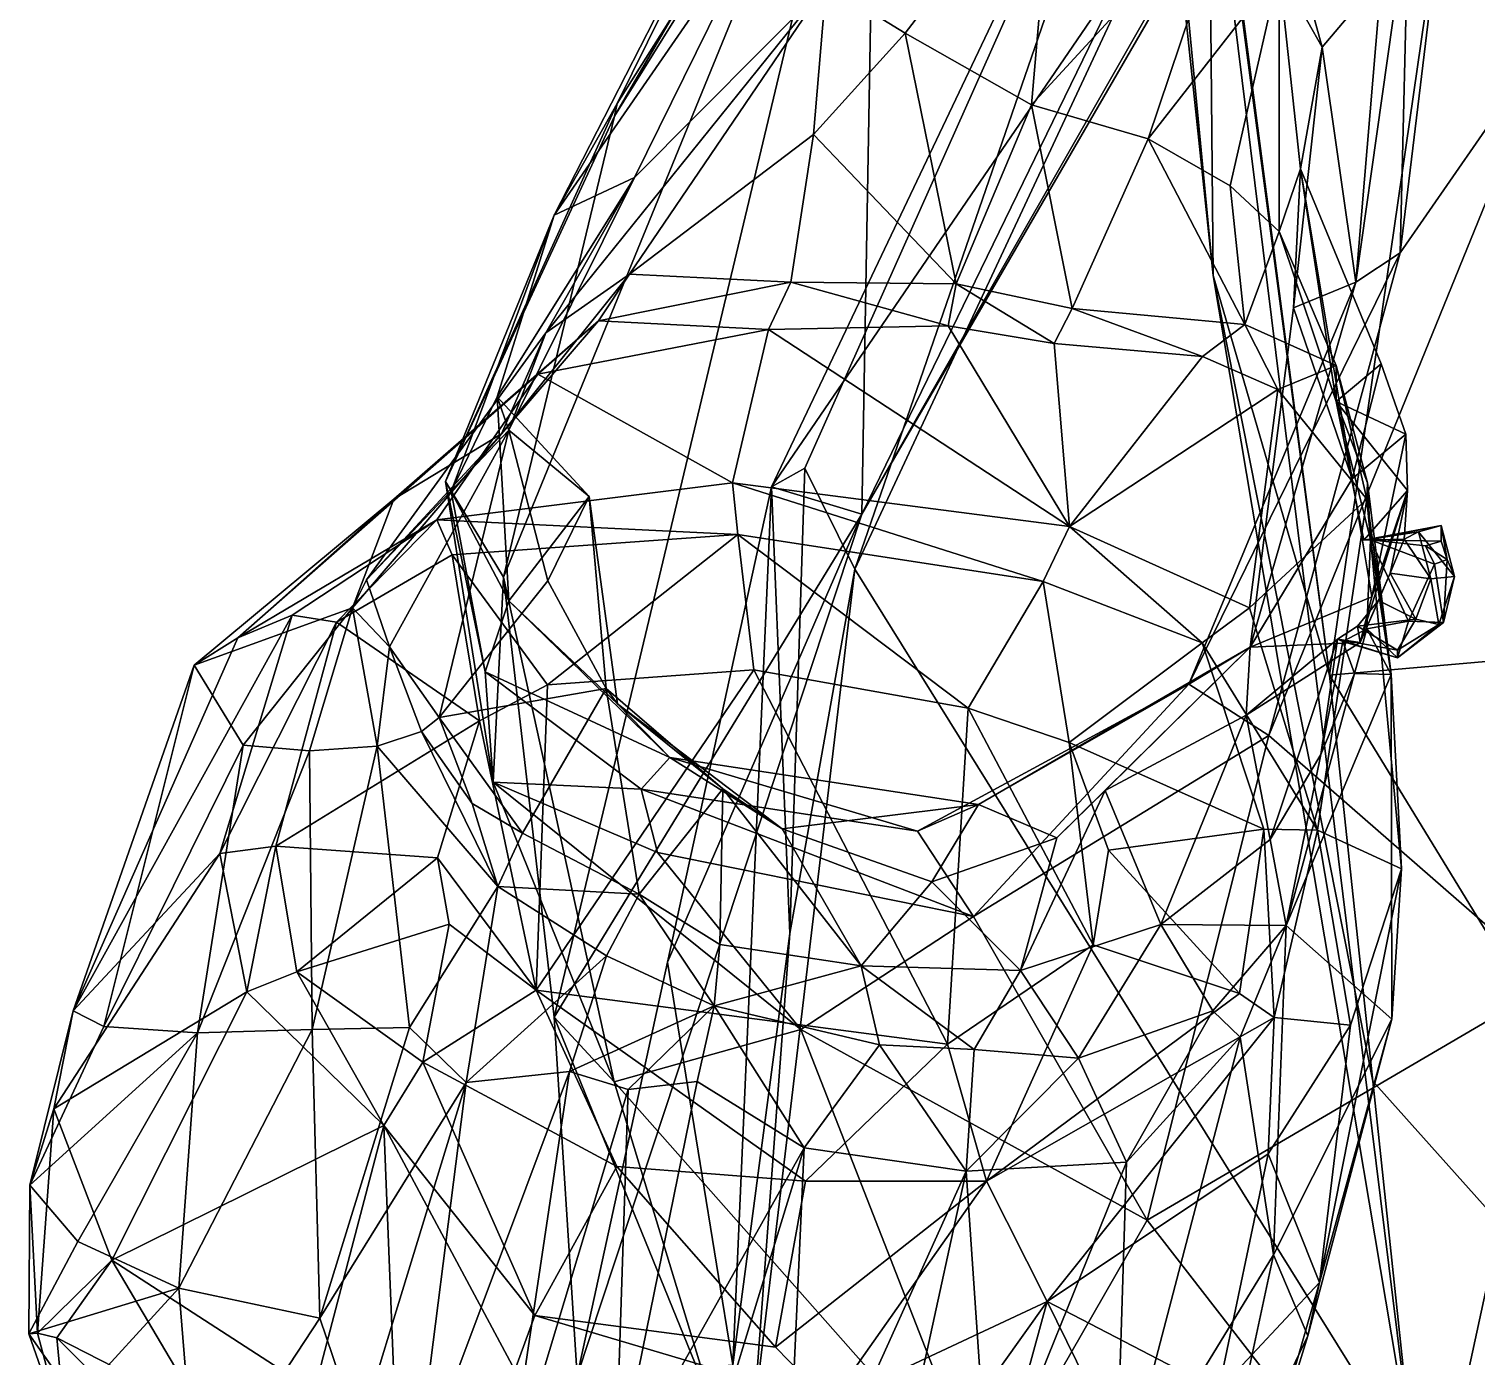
# Model space of a CAD drawing. Extents: x -0.2 to 0.2, y -0.75 to 0.89.
# Drawn here: x -0.1989 to -0.1147, y -0.2237 to -0.1464 of the extents above; entities that cross this region are included whole.
import ezdxf

# ---------------------------------------------------------------- set-up
doc = ezdxf.new("R2010")
doc.units = 0
doc.layers.add('WOLF$LWO', color=1, linetype='CONTINUOUS')

msp = doc.modelspace()

# ---------------------------------------------------------------- linework, layer by layer
at = {"layer": 'WOLF$LWO'}
for points in [[(-0.140079, -0.055109, 0.668842), (-0.142368, -0.043661, 0.603874), (-0.129958, -0.160736, 0.724773)], [(-0.142368, -0.043661, 0.603874), (-0.130209, -0.133686, 0.658184), (-0.129958, -0.160736, 0.724773)], [(-0.129958, -0.160736, 0.724773), (-0.123185, -0.184019, 0.780258), (-0.140079, -0.055109, 0.668842)], [(-0.139007, -0.064863, 0.711658), (-0.140079, -0.055109, 0.668842), (-0.123185, -0.184019, 0.780258)], [(-0.139007, -0.064863, 0.711658), (-0.123185, -0.184019, 0.780258), (-0.107411, -0.074908, 0.749036)], [(-0.088966, -0.181031, 0.812529), (-0.107411, -0.074908, 0.749036), (-0.123185, -0.184019, 0.780258)], [(-0.134771, -0.142458, 0.505884), (-0.114973, -0.113502, 0.473559), (-0.15042, -0.174642, 0.451525)], [(-0.114973, -0.113502, 0.473559), (-0.116516, -0.115309, 0.429412), (-0.15042, -0.174642, 0.451525)], [(-0.15042, -0.174642, 0.451525), (-0.116516, -0.115309, 0.429412), (-0.149543, -0.125185, 0.380634)], [(-0.16483, -0.151459, 0.29743), (-0.145384, -0.120185, 0.337543), (-0.164684, -0.150731, 0.22993)], [(-0.16483, -0.151459, 0.29743), (-0.149543, -0.125185, 0.380634), (-0.145384, -0.120185, 0.337543)], [(-0.145384, -0.120185, 0.337543), (-0.154994, -0.131126, 0.246049), (-0.164684, -0.150731, 0.22993)], [(-0.134771, -0.142458, 0.505884), (-0.15569, -0.173053, 0.540039), (-0.131959, -0.123138, 0.576946)], [(-0.15569, -0.173053, 0.540039), (-0.153736, -0.171954, 0.585261), (-0.131959, -0.123138, 0.576946)], [(-0.153736, -0.171954, 0.585261), (-0.150828, -0.177847, 0.645066), (-0.131959, -0.123138, 0.576946)], [(-0.150828, -0.177847, 0.645066), (-0.130209, -0.133686, 0.658184), (-0.131959, -0.123138, 0.576946)], [(-0.168353, -0.203933, 0.415576), (-0.149543, -0.125185, 0.380634), (-0.171302, -0.178308, 0.320812)], [(-0.149543, -0.125185, 0.380634), (-0.16483, -0.151459, 0.29743), (-0.171302, -0.178308, 0.320812)], [(-0.15042, -0.174642, 0.451525), (-0.149543, -0.125185, 0.380634), (-0.168353, -0.203933, 0.415576)], [(-0.11859, -0.139444, 0.199766), (-0.115032, -0.126034, 0.288339), (-0.119076, -0.159424, 0.227453)], [(-0.115032, -0.126034, 0.288339), (-0.109872, -0.146139, 0.325963), (-0.119076, -0.159424, 0.227453)], [(-0.168346, -0.157224, 0.163026), (-0.164684, -0.150731, 0.22993), (-0.154994, -0.131126, 0.246049)], [(-0.155758, -0.139004, 0.157802), (-0.168346, -0.157224, 0.163026), (-0.154994, -0.131126, 0.246049)], [(-0.150828, -0.177847, 0.645066), (-0.11827, -0.23015, 0.723071), (-0.130209, -0.133686, 0.658184)], [(-0.129958, -0.160736, 0.724773), (-0.130209, -0.133686, 0.658184), (-0.11827, -0.23015, 0.723071)], [(-0.152498, -0.143787, 0.117744), (-0.139202, -0.135321, 0.112067), (-0.147897, -0.146629, 0.084254)], [(-0.140552, -0.150812, 0.074741), (-0.147897, -0.146629, 0.084254), (-0.139202, -0.135321, 0.112067)], [(-0.139202, -0.135321, 0.112067), (-0.128778, -0.138009, 0.112365), (-0.140552, -0.150812, 0.074741)], [(-0.123626, -0.147438, 0.121173), (-0.126674, -0.136379, 0.123289), (-0.120169, -0.143355, 0.158287)], [(-0.126674, -0.136379, 0.123289), (-0.123626, -0.147438, 0.121173), (-0.126117, -0.143008, 0.100619)], [(-0.133759, -0.152778, 0.071114), (-0.140552, -0.150812, 0.074741), (-0.128778, -0.138009, 0.112365)], [(-0.128778, -0.138009, 0.112365), (-0.126117, -0.143008, 0.100619), (-0.133759, -0.152778, 0.071114)], [(-0.168346, -0.157224, 0.163026), (-0.155758, -0.139004, 0.157802), (-0.163661, -0.155034, 0.121386)], [(-0.155758, -0.139004, 0.157802), (-0.152498, -0.143787, 0.117744), (-0.163661, -0.155034, 0.121386)], [(-0.12165, -0.161131, 0.15816), (-0.120169, -0.143355, 0.158287), (-0.11859, -0.139444, 0.199766)], [(-0.12165, -0.161131, 0.15816), (-0.11859, -0.139444, 0.199766), (-0.119076, -0.159424, 0.227453)], [(-0.15569, -0.173053, 0.540039), (-0.134771, -0.142458, 0.505884), (-0.15042, -0.174642, 0.451525)], [(-0.126117, -0.143008, 0.100619), (-0.128972, -0.155518, 0.068011), (-0.133759, -0.152778, 0.071114)], [(-0.128972, -0.155518, 0.068011), (-0.126117, -0.143008, 0.100619), (-0.126113, -0.158173, 0.072884)], [(-0.123626, -0.147438, 0.121173), (-0.124884, -0.154528, 0.093185), (-0.126117, -0.143008, 0.100619)], [(-0.124884, -0.154528, 0.093185), (-0.126113, -0.158173, 0.072884), (-0.126117, -0.143008, 0.100619)], [(-0.163661, -0.155034, 0.121386), (-0.152498, -0.143787, 0.117744), (-0.16883, -0.164082, 0.072642)], [(-0.163963, -0.160671, 0.059026), (-0.16883, -0.164082, 0.072642), (-0.152498, -0.143787, 0.117744)], [(-0.163963, -0.160671, 0.059026), (-0.152498, -0.143787, 0.117744), (-0.153234, -0.152528, 0.072148)], [(-0.153234, -0.152528, 0.072148), (-0.152498, -0.143787, 0.117744), (-0.147897, -0.146629, 0.084254)], [(-0.123626, -0.147438, 0.121173), (-0.120169, -0.143355, 0.158287), (-0.12165, -0.161131, 0.15816)], [(-0.147897, -0.146629, 0.084254), (-0.14493, -0.16123, 0.038025), (-0.153234, -0.152528, 0.072148)], [(-0.147897, -0.146629, 0.084254), (-0.140552, -0.150812, 0.074741), (-0.14493, -0.16123, 0.038025)], [(-0.119076, -0.159424, 0.227453), (-0.109872, -0.146139, 0.325963), (-0.126722, -0.187533, 0.233155)], [(-0.109872, -0.146139, 0.325963), (-0.110207, -0.201918, 0.365343), (-0.126722, -0.187533, 0.233155)], [(-0.12165, -0.161131, 0.15816), (-0.125289, -0.162632, 0.108211), (-0.123626, -0.147438, 0.121173)], [(-0.124884, -0.154528, 0.093185), (-0.123626, -0.147438, 0.121173), (-0.125289, -0.162632, 0.108211)], [(-0.164684, -0.150731, 0.22993), (-0.168346, -0.157224, 0.163026), (-0.174665, -0.17274, 0.216534)], [(-0.16483, -0.151459, 0.29743), (-0.164684, -0.150731, 0.22993), (-0.174665, -0.17274, 0.216534)], [(-0.138182, -0.162658, 0.039489), (-0.14493, -0.16123, 0.038025), (-0.140552, -0.150812, 0.074741)], [(-0.140552, -0.150812, 0.074741), (-0.133759, -0.152778, 0.071114), (-0.138182, -0.162658, 0.039489)], [(-0.171302, -0.178308, 0.320812), (-0.16483, -0.151459, 0.29743), (-0.174665, -0.17274, 0.216534)], [(-0.153234, -0.152528, 0.072148), (-0.154552, -0.161122, 0.037809), (-0.163963, -0.160671, 0.059026)], [(-0.14493, -0.16123, 0.038025), (-0.154552, -0.161122, 0.037809), (-0.153234, -0.152528, 0.072148)], [(-0.128124, -0.163592, 0.040108), (-0.138182, -0.162658, 0.039489), (-0.133759, -0.152778, 0.071114)], [(-0.133759, -0.152778, 0.071114), (-0.128972, -0.155518, 0.068011), (-0.128124, -0.163592, 0.040108)], [(-0.168346, -0.157224, 0.163026), (-0.163661, -0.155034, 0.121386), (-0.171665, -0.167808, 0.129577)], [(-0.171665, -0.167808, 0.129577), (-0.163661, -0.155034, 0.121386), (-0.170979, -0.169755, 0.084949)], [(-0.16883, -0.164082, 0.072642), (-0.170979, -0.169755, 0.084949), (-0.163661, -0.155034, 0.121386)], [(-0.124884, -0.154528, 0.093185), (-0.122794, -0.168084, 0.064819), (-0.126113, -0.158173, 0.072884)], [(-0.125289, -0.162632, 0.108211), (-0.121867, -0.172571, 0.089633), (-0.124884, -0.154528, 0.093185)], [(-0.120184, -0.165885, 0.081712), (-0.122794, -0.168084, 0.064819), (-0.124884, -0.154528, 0.093185)], [(-0.121867, -0.172571, 0.089633), (-0.120184, -0.165885, 0.081712), (-0.124884, -0.154528, 0.093185)], [(-0.126113, -0.158173, 0.072884), (-0.128124, -0.163592, 0.040108), (-0.128972, -0.155518, 0.068011)], [(-0.174336, -0.173309, 0.158984), (-0.174665, -0.17274, 0.216534), (-0.168346, -0.157224, 0.163026)], [(-0.174336, -0.173309, 0.158984), (-0.168346, -0.157224, 0.163026), (-0.171665, -0.167808, 0.129577)], [(-0.122804, -0.165978, 0.042093), (-0.128124, -0.163592, 0.040108), (-0.126113, -0.158173, 0.072884)], [(-0.126113, -0.158173, 0.072884), (-0.122794, -0.168084, 0.064819), (-0.122804, -0.165978, 0.042093)], [(-0.126722, -0.187533, 0.233155), (-0.131374, -0.184529, 0.170042), (-0.119076, -0.159424, 0.227453)], [(-0.131374, -0.184529, 0.170042), (-0.12165, -0.161131, 0.15816), (-0.119076, -0.159424, 0.227453)], [(-0.16883, -0.164082, 0.072642), (-0.163963, -0.160671, 0.059026), (-0.171412, -0.16996, 0.046795)], [(-0.165752, -0.163376, 0.039283), (-0.171412, -0.16996, 0.046795), (-0.163963, -0.160671, 0.059026)], [(-0.165752, -0.163376, 0.039283), (-0.163963, -0.160671, 0.059026), (-0.154552, -0.161122, 0.037809)], [(-0.123185, -0.184019, 0.780258), (-0.129958, -0.160736, 0.724773), (-0.120667, -0.207647, 0.754732)], [(-0.11827, -0.23015, 0.723071), (-0.120667, -0.207647, 0.754732), (-0.129958, -0.160736, 0.724773)], [(-0.165752, -0.163376, 0.039283), (-0.154552, -0.161122, 0.037809), (-0.155867, -0.163893, 0.025267)], [(-0.155867, -0.163893, 0.025267), (-0.154552, -0.161122, 0.037809), (-0.145402, -0.163672, 0.028132)], [(-0.14493, -0.16123, 0.038025), (-0.145402, -0.163672, 0.028132), (-0.154552, -0.161122, 0.037809)], [(-0.145402, -0.163672, 0.028132), (-0.14493, -0.16123, 0.038025), (-0.139226, -0.164696, 0.032437)], [(-0.138182, -0.162658, 0.039489), (-0.139226, -0.164696, 0.032437), (-0.14493, -0.16123, 0.038025)], [(-0.131374, -0.184529, 0.170042), (-0.127806, -0.182383, 0.110125), (-0.12165, -0.161131, 0.15816)], [(-0.125289, -0.162632, 0.108211), (-0.12165, -0.161131, 0.15816), (-0.127806, -0.182383, 0.110125)], [(-0.121867, -0.172571, 0.089633), (-0.125289, -0.162632, 0.108211), (-0.127806, -0.182383, 0.110125)], [(-0.171412, -0.16996, 0.046795), (-0.165752, -0.163376, 0.039283), (-0.177683, -0.173766, 0.02841)], [(-0.165752, -0.163376, 0.039283), (-0.169289, -0.166478, 0.01974), (-0.177683, -0.173766, 0.02841)], [(-0.169289, -0.166478, 0.01974), (-0.165752, -0.163376, 0.039283), (-0.155867, -0.163893, 0.025267)], [(-0.139226, -0.164696, 0.032437), (-0.138182, -0.162658, 0.039489), (-0.130584, -0.165461, 0.032036)], [(-0.138182, -0.162658, 0.039489), (-0.128124, -0.163592, 0.040108), (-0.130584, -0.165461, 0.032036)], [(-0.170979, -0.169755, 0.084949), (-0.16883, -0.164082, 0.072642), (-0.17927, -0.178466, 0.05324)], [(-0.171412, -0.16996, 0.046795), (-0.17927, -0.178466, 0.05324), (-0.16883, -0.164082, 0.072642)], [(-0.169289, -0.166478, 0.01974), (-0.155867, -0.163893, 0.025267), (-0.157957, -0.172814, 0.008384)], [(-0.157957, -0.172814, 0.008384), (-0.155867, -0.163893, 0.025267), (-0.138326, -0.175359, 0.013245)], [(-0.155867, -0.163893, 0.025267), (-0.145402, -0.163672, 0.028132), (-0.138326, -0.175359, 0.013245)], [(-0.139226, -0.164696, 0.032437), (-0.138326, -0.175359, 0.013245), (-0.145402, -0.163672, 0.028132)], [(-0.130584, -0.165461, 0.032036), (-0.128124, -0.163592, 0.040108), (-0.126209, -0.16737, 0.031103)], [(-0.128124, -0.163592, 0.040108), (-0.122804, -0.165978, 0.042093), (-0.126209, -0.16737, 0.031103)], [(-0.130584, -0.165461, 0.032036), (-0.138326, -0.175359, 0.013245), (-0.139226, -0.164696, 0.032437)], [(-0.130584, -0.165461, 0.032036), (-0.126209, -0.16737, 0.031103), (-0.138326, -0.175359, 0.013245)], [(-0.121022, -0.173763, 0.028782), (-0.126209, -0.16737, 0.031103), (-0.122804, -0.165978, 0.042093)], [(-0.122794, -0.168084, 0.064819), (-0.120979, -0.172816, 0.050155), (-0.122804, -0.165978, 0.042093)], [(-0.122804, -0.165978, 0.042093), (-0.120979, -0.172816, 0.050155), (-0.121022, -0.173763, 0.028782)], [(-0.118737, -0.169986, 0.076705), (-0.122794, -0.168084, 0.064819), (-0.120184, -0.165885, 0.081712)], [(-0.120184, -0.165885, 0.081712), (-0.121867, -0.172571, 0.089633), (-0.118737, -0.169986, 0.076705)], [(-0.169289, -0.166478, 0.01974), (-0.175174, -0.174973, 0.008006), (-0.186759, -0.181844, 0.018687)], [(-0.169289, -0.166478, 0.01974), (-0.186759, -0.181844, 0.018687), (-0.177683, -0.173766, 0.02841)], [(-0.175174, -0.174973, 0.008006), (-0.169289, -0.166478, 0.01974), (-0.157957, -0.172814, 0.008384)], [(-0.12784, -0.180092, 0.016284), (-0.138326, -0.175359, 0.013245), (-0.126209, -0.16737, 0.031103)], [(-0.126209, -0.16737, 0.031103), (-0.121022, -0.173763, 0.028782), (-0.12784, -0.180092, 0.016284)], [(-0.174336, -0.173309, 0.158984), (-0.171665, -0.167808, 0.129577), (-0.170991, -0.17968, 0.130387)], [(-0.171665, -0.167808, 0.129577), (-0.170979, -0.169755, 0.084949), (-0.16631, -0.173601, 0.097104)], [(-0.171665, -0.167808, 0.129577), (-0.16631, -0.173601, 0.097104), (-0.170991, -0.17968, 0.130387)], [(-0.122794, -0.168084, 0.064819), (-0.120806, -0.176123, 0.05663), (-0.120979, -0.172816, 0.050155)], [(-0.122794, -0.168084, 0.064819), (-0.118645, -0.173258, 0.072656), (-0.121189, -0.176156, 0.063072)], [(-0.122794, -0.168084, 0.064819), (-0.121189, -0.176156, 0.063072), (-0.120806, -0.176123, 0.05663)], [(-0.118645, -0.173258, 0.072656), (-0.122794, -0.168084, 0.064819), (-0.118737, -0.169986, 0.076705)], [(-0.177683, -0.173766, 0.02841), (-0.18009, -0.180101, 0.04745), (-0.171412, -0.16996, 0.046795)], [(-0.17927, -0.178466, 0.05324), (-0.171412, -0.16996, 0.046795), (-0.18009, -0.180101, 0.04745)], [(-0.17927, -0.178466, 0.05324), (-0.17794, -0.182357, 0.05768), (-0.170979, -0.169755, 0.084949)], [(-0.17794, -0.182357, 0.05768), (-0.175037, -0.186484, 0.067811), (-0.170979, -0.169755, 0.084949)], [(-0.168714, -0.178521, 0.079157), (-0.170979, -0.169755, 0.084949), (-0.175037, -0.186484, 0.067811)], [(-0.170979, -0.169755, 0.084949), (-0.168714, -0.178521, 0.079157), (-0.16631, -0.173601, 0.097104)], [(-0.120732, -0.179458, 0.085525), (-0.118737, -0.169986, 0.076705), (-0.121867, -0.172571, 0.089633)], [(-0.118737, -0.169986, 0.076705), (-0.120732, -0.179458, 0.085525), (-0.118645, -0.173258, 0.072656)], [(-0.171896, -0.190242, 0.226362), (-0.174665, -0.17274, 0.216534), (-0.172365, -0.183821, 0.166336)], [(-0.174336, -0.173309, 0.158984), (-0.172365, -0.183821, 0.166336), (-0.174665, -0.17274, 0.216534)], [(-0.171302, -0.178308, 0.320812), (-0.174665, -0.17274, 0.216534), (-0.171896, -0.190242, 0.226362)], [(-0.153736, -0.171954, 0.585261), (-0.15569, -0.173053, 0.540039), (-0.154627, -0.199063, 0.593732)], [(-0.150828, -0.177847, 0.645066), (-0.153736, -0.171954, 0.585261), (-0.154627, -0.199063, 0.593732)], [(-0.127806, -0.182383, 0.110125), (-0.120732, -0.179458, 0.085525), (-0.121867, -0.172571, 0.089633)], [(-0.157957, -0.172814, 0.008384), (-0.15765, -0.17583, 0.005692), (-0.175174, -0.174973, 0.008006)], [(-0.172365, -0.183821, 0.166336), (-0.174336, -0.173309, 0.158984), (-0.170991, -0.17968, 0.130387)], [(-0.16631, -0.173601, 0.097104), (-0.164656, -0.18568, 0.100108), (-0.170991, -0.17968, 0.130387)], [(-0.168714, -0.178521, 0.079157), (-0.165316, -0.18478, 0.078316), (-0.16631, -0.173601, 0.097104)], [(-0.16631, -0.173601, 0.097104), (-0.165316, -0.18478, 0.078316), (-0.164656, -0.18568, 0.100108)], [(-0.15569, -0.173053, 0.540039), (-0.161739, -0.20072, 0.503724), (-0.157946, -0.22417, 0.542316)], [(-0.15569, -0.173053, 0.540039), (-0.15042, -0.174642, 0.451525), (-0.161739, -0.20072, 0.503724)], [(-0.138326, -0.175359, 0.013245), (-0.139866, -0.17855, 0.005521), (-0.157957, -0.172814, 0.008384)], [(-0.139866, -0.17855, 0.005521), (-0.15765, -0.17583, 0.005692), (-0.157957, -0.172814, 0.008384)], [(-0.157946, -0.22417, 0.542316), (-0.154627, -0.199063, 0.593732), (-0.15569, -0.173053, 0.540039)], [(-0.118645, -0.173258, 0.072656), (-0.121413, -0.182105, 0.078027), (-0.119656, -0.178074, 0.072407)], [(-0.121413, -0.182105, 0.078027), (-0.118645, -0.173258, 0.072656), (-0.120732, -0.179458, 0.085525)], [(-0.118841, -0.176084, 0.067499), (-0.121189, -0.176156, 0.063072), (-0.118645, -0.173258, 0.072656)], [(-0.121022, -0.173763, 0.028782), (-0.120979, -0.172816, 0.050155), (-0.119595, -0.183966, 0.043878)], [(-0.120979, -0.172816, 0.050155), (-0.120806, -0.176123, 0.05663), (-0.119595, -0.183966, 0.043878)], [(-0.118841, -0.176084, 0.067499), (-0.118645, -0.173258, 0.072656), (-0.119656, -0.178074, 0.072407)], [(-0.186759, -0.181844, 0.018687), (-0.189308, -0.183429, 0.026347), (-0.177683, -0.173766, 0.02841)], [(-0.177683, -0.173766, 0.02841), (-0.189308, -0.183429, 0.026347), (-0.18009, -0.180101, 0.04745)], [(-0.121022, -0.173763, 0.028782), (-0.123881, -0.193035, 0.015369), (-0.12784, -0.180092, 0.016284)], [(-0.121022, -0.173763, 0.028782), (-0.119004, -0.195295, 0.023955), (-0.123881, -0.193035, 0.015369)], [(-0.121022, -0.173763, 0.028782), (-0.119595, -0.183966, 0.043878), (-0.119004, -0.195295, 0.023955)], [(-0.183605, -0.180516, 0.015672), (-0.186759, -0.181844, 0.018687), (-0.175174, -0.174973, 0.008006)], [(-0.183605, -0.180516, 0.015672), (-0.175174, -0.174973, 0.008006), (-0.181024, -0.180917, 0.005373)], [(-0.174275, -0.177015, 0.005617), (-0.181024, -0.180917, 0.005373), (-0.175174, -0.174973, 0.008006)], [(-0.15765, -0.17583, 0.005692), (-0.174275, -0.177015, 0.005617), (-0.175174, -0.174973, 0.008006)], [(-0.167004, -0.224804, 0.472112), (-0.15042, -0.174642, 0.451525), (-0.168353, -0.203933, 0.415576)], [(-0.167004, -0.224804, 0.472112), (-0.161739, -0.20072, 0.503724), (-0.15042, -0.174642, 0.451525)], [(-0.118, -0.175657, 0.063931), (-0.11669, -0.175291, 0.056484), (-0.121189, -0.176156, 0.063072)], [(-0.120806, -0.176123, 0.05663), (-0.121189, -0.176156, 0.063072), (-0.11669, -0.175291, 0.056484)], [(-0.11669, -0.175291, 0.056484), (-0.116697, -0.176215, 0.052861), (-0.120806, -0.176123, 0.05663)], [(-0.115912, -0.178273, 0.056824), (-0.11669, -0.175291, 0.056484), (-0.118, -0.175657, 0.063931)], [(-0.116335, -0.177275, 0.052098), (-0.116697, -0.176215, 0.052861), (-0.11669, -0.175291, 0.056484)], [(-0.115912, -0.178273, 0.056824), (-0.116335, -0.177275, 0.052098), (-0.11669, -0.175291, 0.056484)], [(-0.174275, -0.177015, 0.005617), (-0.15765, -0.17583, 0.005692), (-0.168735, -0.184573, 0.002323)], [(-0.15672, -0.183706, 0.002377), (-0.168735, -0.184573, 0.002323), (-0.15765, -0.17583, 0.005692)], [(-0.139866, -0.17855, 0.005521), (-0.144238, -0.185936, 0.002239), (-0.15765, -0.17583, 0.005692)], [(-0.144238, -0.185936, 0.002239), (-0.15672, -0.183706, 0.002377), (-0.15765, -0.17583, 0.005692)], [(-0.130603, -0.18212, 0.006791), (-0.139866, -0.17855, 0.005521), (-0.138326, -0.175359, 0.013245)], [(-0.12784, -0.180092, 0.016284), (-0.130603, -0.18212, 0.006791), (-0.138326, -0.175359, 0.013245)], [(-0.121189, -0.176156, 0.063072), (-0.118841, -0.176084, 0.067499), (-0.118, -0.175657, 0.063931)], [(-0.121014, -0.18131, 0.05961), (-0.120806, -0.176123, 0.05663), (-0.118584, -0.180864, 0.055593)], [(-0.120806, -0.176123, 0.05663), (-0.121014, -0.18131, 0.05961), (-0.119595, -0.183966, 0.043878)], [(-0.117597, -0.176472, 0.052544), (-0.120806, -0.176123, 0.05663), (-0.116697, -0.176215, 0.052861)], [(-0.117071, -0.177544, 0.051469), (-0.118584, -0.180864, 0.055593), (-0.120806, -0.176123, 0.05663)], [(-0.117597, -0.176472, 0.052544), (-0.117071, -0.177544, 0.051469), (-0.120806, -0.176123, 0.05663)], [(-0.118841, -0.176084, 0.067499), (-0.119656, -0.178074, 0.072407), (-0.117294, -0.178396, 0.064573)], [(-0.118, -0.175657, 0.063931), (-0.118841, -0.176084, 0.067499), (-0.117294, -0.178396, 0.064573)], [(-0.117294, -0.178396, 0.064573), (-0.115912, -0.178273, 0.056824), (-0.118, -0.175657, 0.063931)], [(-0.116335, -0.177275, 0.052098), (-0.117597, -0.176472, 0.052544), (-0.116697, -0.176215, 0.052861)], [(-0.117071, -0.177544, 0.051469), (-0.117597, -0.176472, 0.052544), (-0.116335, -0.177275, 0.052098)], [(-0.181024, -0.180917, 0.005373), (-0.174275, -0.177015, 0.005617), (-0.172701, -0.186677, 0.002194)], [(-0.168735, -0.184573, 0.002323), (-0.172701, -0.186677, 0.002194), (-0.174275, -0.177015, 0.005617)], [(-0.118584, -0.180864, 0.055593), (-0.117071, -0.177544, 0.051469), (-0.116555, -0.18095, 0.055776)], [(-0.116335, -0.177275, 0.052098), (-0.116555, -0.18095, 0.055776), (-0.117071, -0.177544, 0.051469)], [(-0.116555, -0.18095, 0.055776), (-0.116335, -0.177275, 0.052098), (-0.115912, -0.178273, 0.056824)], [(-0.17794, -0.182357, 0.05768), (-0.17927, -0.178466, 0.05324), (-0.18009, -0.180101, 0.04745)], [(-0.175037, -0.186484, 0.067811), (-0.165316, -0.18478, 0.078316), (-0.168714, -0.178521, 0.079157)], [(-0.16484, -0.207699, 0.35272), (-0.171302, -0.178308, 0.320812), (-0.171896, -0.190242, 0.226362)], [(-0.168353, -0.203933, 0.415576), (-0.171302, -0.178308, 0.320812), (-0.16484, -0.207699, 0.35272)], [(-0.150828, -0.177847, 0.645066), (-0.154627, -0.199063, 0.593732), (-0.156728, -0.22736, 0.65213)], [(-0.150828, -0.177847, 0.645066), (-0.156728, -0.22736, 0.65213), (-0.11827, -0.23015, 0.723071)], [(-0.138352, -0.187929, 0.002118), (-0.144238, -0.185936, 0.002239), (-0.139866, -0.17855, 0.005521)], [(-0.130603, -0.18212, 0.006791), (-0.138352, -0.187929, 0.002118), (-0.139866, -0.17855, 0.005521)], [(-0.120328, -0.179668, 0.073804), (-0.119656, -0.178074, 0.072407), (-0.121413, -0.182105, 0.078027)], [(-0.119656, -0.178074, 0.072407), (-0.120328, -0.179668, 0.073804), (-0.11816, -0.180742, 0.066695)], [(-0.117294, -0.178396, 0.064573), (-0.119656, -0.178074, 0.072407), (-0.11816, -0.180742, 0.066695)], [(-0.11816, -0.180742, 0.066695), (-0.116817, -0.181071, 0.060151), (-0.117294, -0.178396, 0.064573)], [(-0.116817, -0.181071, 0.060151), (-0.115912, -0.178273, 0.056824), (-0.117294, -0.178396, 0.064573)], [(-0.116817, -0.181071, 0.060151), (-0.116555, -0.18095, 0.055776), (-0.115912, -0.178273, 0.056824)], [(-0.121413, -0.182105, 0.078027), (-0.120732, -0.179458, 0.085525), (-0.127806, -0.182383, 0.110125)], [(-0.189308, -0.183429, 0.026347), (-0.186463, -0.188079, 0.040733), (-0.18009, -0.180101, 0.04745)], [(-0.18259, -0.188424, 0.046485), (-0.18009, -0.180101, 0.04745), (-0.186463, -0.188079, 0.040733)], [(-0.178653, -0.18815, 0.052724), (-0.18009, -0.180101, 0.04745), (-0.18259, -0.188424, 0.046485)], [(-0.17794, -0.182357, 0.05768), (-0.18009, -0.180101, 0.04745), (-0.178653, -0.18815, 0.052724)], [(-0.172365, -0.183821, 0.166336), (-0.170991, -0.17968, 0.130387), (-0.161615, -0.188808, 0.135827)], [(-0.170991, -0.17968, 0.130387), (-0.164656, -0.18568, 0.100108), (-0.161615, -0.188808, 0.135827)], [(-0.12784, -0.180092, 0.016284), (-0.123881, -0.193035, 0.015369), (-0.130603, -0.18212, 0.006791)], [(-0.120328, -0.179668, 0.073804), (-0.121561, -0.181162, 0.074623), (-0.11816, -0.180742, 0.066695)], [(-0.120328, -0.179668, 0.073804), (-0.121413, -0.182105, 0.078027), (-0.121561, -0.181162, 0.074623)], [(-0.196351, -0.203556, 0.024722), (-0.183605, -0.180516, 0.015672), (-0.187809, -0.1944, 0.013607)], [(-0.196351, -0.203556, 0.024722), (-0.186759, -0.181844, 0.018687), (-0.183605, -0.180516, 0.015672)], [(-0.183605, -0.180516, 0.015672), (-0.181024, -0.180917, 0.005373), (-0.187809, -0.1944, 0.013607)], [(-0.181024, -0.180917, 0.005373), (-0.184559, -0.193974, 0.004575), (-0.187809, -0.1944, 0.013607)], [(-0.181024, -0.180917, 0.005373), (-0.172701, -0.186677, 0.002194), (-0.184559, -0.193974, 0.004575)], [(-0.123185, -0.184019, 0.780258), (-0.082981, -0.249782, 0.779982), (-0.088966, -0.181031, 0.812529)], [(-0.119235, -0.18256, 0.066448), (-0.121561, -0.181162, 0.074623), (-0.122727, -0.181921, 0.073931)], [(-0.121561, -0.181162, 0.074623), (-0.121413, -0.182105, 0.078027), (-0.122727, -0.181921, 0.073931)], [(-0.121561, -0.181162, 0.074623), (-0.119235, -0.18256, 0.066448), (-0.11816, -0.180742, 0.066695)], [(-0.118584, -0.180864, 0.055593), (-0.119239, -0.182994, 0.062931), (-0.121014, -0.18131, 0.05961)], [(-0.116555, -0.18095, 0.055776), (-0.119239, -0.182994, 0.062931), (-0.118584, -0.180864, 0.055593)], [(-0.119239, -0.182994, 0.062931), (-0.116555, -0.18095, 0.055776), (-0.116817, -0.181071, 0.060151)], [(-0.119235, -0.18256, 0.066448), (-0.119239, -0.182994, 0.062931), (-0.116817, -0.181071, 0.060151)], [(-0.119235, -0.18256, 0.066448), (-0.116817, -0.181071, 0.060151), (-0.11816, -0.180742, 0.066695)], [(-0.186759, -0.181844, 0.018687), (-0.196351, -0.203556, 0.024722), (-0.189308, -0.183429, 0.026347)], [(-0.12804, -0.186351, 0.082716), (-0.126649, -0.193576, 0.06478), (-0.122727, -0.181921, 0.073931)], [(-0.12804, -0.186351, 0.082716), (-0.122727, -0.181921, 0.073931), (-0.121413, -0.182105, 0.078027)], [(-0.1237, -0.188622, 0.061868), (-0.122727, -0.181921, 0.073931), (-0.126649, -0.193576, 0.06478)], [(-0.122727, -0.181921, 0.073931), (-0.1237, -0.188622, 0.061868), (-0.122409, -0.182053, 0.065638)], [(-0.119239, -0.182994, 0.062931), (-0.119235, -0.18256, 0.066448), (-0.122727, -0.181921, 0.073931)], [(-0.119239, -0.182994, 0.062931), (-0.122727, -0.181921, 0.073931), (-0.122409, -0.182053, 0.065638)], [(-0.122409, -0.182053, 0.065638), (-0.121014, -0.18131, 0.05961), (-0.119239, -0.182994, 0.062931)], [(-0.121743, -0.183915, 0.059317), (-0.121014, -0.18131, 0.05961), (-0.122409, -0.182053, 0.065638)], [(-0.121014, -0.18131, 0.05961), (-0.121743, -0.183915, 0.059317), (-0.119595, -0.183966, 0.043878)], [(-0.176078, -0.187296, 0.059407), (-0.17794, -0.182357, 0.05768), (-0.178653, -0.18815, 0.052724)], [(-0.17794, -0.182357, 0.05768), (-0.176078, -0.187296, 0.059407), (-0.175037, -0.186484, 0.067811)], [(-0.127806, -0.182383, 0.110125), (-0.131374, -0.184529, 0.170042), (-0.14363, -0.191544, 0.123549)], [(-0.127806, -0.182383, 0.110125), (-0.14363, -0.191544, 0.123549), (-0.139066, -0.19349, 0.096506)], [(-0.136263, -0.190732, 0.087922), (-0.127806, -0.182383, 0.110125), (-0.139066, -0.19349, 0.096506)], [(-0.130603, -0.18212, 0.006791), (-0.127008, -0.192981, 0.006316), (-0.138352, -0.187929, 0.002118)], [(-0.12804, -0.186351, 0.082716), (-0.127806, -0.182383, 0.110125), (-0.136263, -0.190732, 0.087922)], [(-0.127008, -0.192981, 0.006316), (-0.130603, -0.18212, 0.006791), (-0.123881, -0.193035, 0.015369)], [(-0.121413, -0.182105, 0.078027), (-0.127806, -0.182383, 0.110125), (-0.12804, -0.186351, 0.082716)], [(-0.1237, -0.188622, 0.061868), (-0.121743, -0.183915, 0.059317), (-0.122409, -0.182053, 0.065638)], [(-0.196351, -0.203556, 0.024722), (-0.194575, -0.204472, 0.033493), (-0.189308, -0.183429, 0.026347)], [(-0.189308, -0.183429, 0.026347), (-0.194575, -0.204472, 0.033493), (-0.186463, -0.188079, 0.040733)], [(-0.15672, -0.183706, 0.002377), (-0.169395, -0.202345, 0.001252), (-0.168735, -0.184573, 0.002323)], [(-0.145433, -0.205505, 0.001066), (-0.169395, -0.202345, 0.001252), (-0.15672, -0.183706, 0.002377)], [(-0.144238, -0.185936, 0.002239), (-0.145433, -0.205505, 0.001066), (-0.15672, -0.183706, 0.002377)], [(-0.163286, -0.190653, 0.173592), (-0.172365, -0.183821, 0.166336), (-0.161615, -0.188808, 0.135827)], [(-0.172365, -0.183821, 0.166336), (-0.163286, -0.190653, 0.173592), (-0.171896, -0.190242, 0.226362)], [(-0.147189, -0.193094, 0.167707), (-0.14363, -0.191544, 0.123549), (-0.131374, -0.184529, 0.170042)], [(-0.147189, -0.193094, 0.167707), (-0.131374, -0.184529, 0.170042), (-0.143928, -0.198061, 0.223878)], [(-0.126722, -0.187533, 0.233155), (-0.143928, -0.198061, 0.223878), (-0.131374, -0.184529, 0.170042)], [(-0.121743, -0.183915, 0.059317), (-0.125712, -0.19858, 0.056329), (-0.119595, -0.183966, 0.043878)], [(-0.121743, -0.183915, 0.059317), (-0.1237, -0.188622, 0.061868), (-0.125712, -0.19858, 0.056329)], [(-0.119595, -0.183966, 0.043878), (-0.125712, -0.19858, 0.056329), (-0.119563, -0.204041, 0.036619)], [(-0.123185, -0.184019, 0.780258), (-0.120667, -0.207647, 0.754732), (-0.082981, -0.249782, 0.779982)], [(-0.119563, -0.204041, 0.036619), (-0.119004, -0.195295, 0.023955), (-0.119595, -0.183966, 0.043878)], [(-0.165316, -0.18478, 0.078316), (-0.175037, -0.186484, 0.067811), (-0.170182, -0.193206, 0.064068)], [(-0.169395, -0.202345, 0.001252), (-0.172701, -0.186677, 0.002194), (-0.168735, -0.184573, 0.002323)], [(-0.170182, -0.193206, 0.064068), (-0.163398, -0.196764, 0.065288), (-0.165316, -0.18478, 0.078316)], [(-0.165316, -0.18478, 0.078316), (-0.163398, -0.196764, 0.065288), (-0.158512, -0.190627, 0.079275)], [(-0.165316, -0.18478, 0.078316), (-0.158512, -0.190627, 0.079275), (-0.164656, -0.18568, 0.100108)], [(-0.164656, -0.18568, 0.100108), (-0.155068, -0.192963, 0.098701), (-0.161615, -0.188808, 0.135827)], [(-0.164656, -0.18568, 0.100108), (-0.158512, -0.190627, 0.079275), (-0.155068, -0.192963, 0.098701)], [(-0.136961, -0.199715, 0.001408), (-0.145433, -0.205505, 0.001066), (-0.144238, -0.185936, 0.002239)], [(-0.138352, -0.187929, 0.002118), (-0.136961, -0.199715, 0.001408), (-0.144238, -0.185936, 0.002239)], [(-0.172701, -0.186677, 0.002194), (-0.175144, -0.194645, 0.001711), (-0.184559, -0.193974, 0.004575)], [(-0.176078, -0.187296, 0.059407), (-0.173116, -0.191476, 0.062174), (-0.175037, -0.186484, 0.067811)], [(-0.172701, -0.186677, 0.002194), (-0.169395, -0.202345, 0.001252), (-0.175144, -0.194645, 0.001711)], [(-0.173116, -0.191476, 0.062174), (-0.170182, -0.193206, 0.064068), (-0.175037, -0.186484, 0.067811)], [(-0.136263, -0.190732, 0.087922), (-0.133014, -0.198538, 0.065619), (-0.12804, -0.186351, 0.082716)], [(-0.133014, -0.198538, 0.065619), (-0.126649, -0.193576, 0.06478), (-0.12804, -0.186351, 0.082716)], [(-0.178653, -0.18815, 0.052724), (-0.17163, -0.196313, 0.056538), (-0.176078, -0.187296, 0.059407)], [(-0.173116, -0.191476, 0.062174), (-0.176078, -0.187296, 0.059407), (-0.17163, -0.196313, 0.056538)], [(-0.143928, -0.198061, 0.223878), (-0.126722, -0.187533, 0.233155), (-0.133816, -0.215737, 0.353159)], [(-0.136057, -0.19421, 0.001737), (-0.136961, -0.199715, 0.001408), (-0.138352, -0.187929, 0.002118)], [(-0.136057, -0.19421, 0.001737), (-0.138352, -0.187929, 0.002118), (-0.127008, -0.192981, 0.006316)], [(-0.110207, -0.201918, 0.365343), (-0.133816, -0.215737, 0.353159), (-0.126722, -0.187533, 0.233155)], [(-0.194575, -0.204472, 0.033493), (-0.189108, -0.204846, 0.042894), (-0.186463, -0.188079, 0.040733)], [(-0.186463, -0.188079, 0.040733), (-0.189108, -0.204846, 0.042894), (-0.18259, -0.188424, 0.046485)], [(-0.182436, -0.204646, 0.044992), (-0.18259, -0.188424, 0.046485), (-0.189108, -0.204846, 0.042894)], [(-0.18259, -0.188424, 0.046485), (-0.182436, -0.204646, 0.044992), (-0.178653, -0.18815, 0.052724)], [(-0.176763, -0.204536, 0.048233), (-0.178653, -0.18815, 0.052724), (-0.182436, -0.204646, 0.044992)], [(-0.178653, -0.18815, 0.052724), (-0.176763, -0.204536, 0.048233), (-0.17163, -0.196313, 0.056538)], [(-0.1237, -0.188622, 0.061868), (-0.126649, -0.193576, 0.06478), (-0.125712, -0.19858, 0.056329)], [(-0.163286, -0.190653, 0.173592), (-0.161615, -0.188808, 0.135827), (-0.147189, -0.193094, 0.167707)], [(-0.14363, -0.191544, 0.123549), (-0.147189, -0.193094, 0.167707), (-0.161615, -0.188808, 0.135827)], [(-0.14363, -0.191544, 0.123549), (-0.161615, -0.188808, 0.135827), (-0.155068, -0.192963, 0.098701)], [(-0.163286, -0.190653, 0.173592), (-0.162328, -0.194347, 0.22246), (-0.171896, -0.190242, 0.226362)], [(-0.162328, -0.194347, 0.22246), (-0.15398, -0.204648, 0.325696), (-0.171896, -0.190242, 0.226362)], [(-0.16484, -0.207699, 0.35272), (-0.171896, -0.190242, 0.226362), (-0.15398, -0.204648, 0.325696)], [(-0.163398, -0.196764, 0.065288), (-0.158701, -0.199692, 0.06615), (-0.158512, -0.190627, 0.079275)], [(-0.163286, -0.190653, 0.173592), (-0.147189, -0.193094, 0.167707), (-0.143928, -0.198061, 0.223878)], [(-0.163286, -0.190653, 0.173592), (-0.143928, -0.198061, 0.223878), (-0.162328, -0.194347, 0.22246)], [(-0.158701, -0.199692, 0.06615), (-0.150474, -0.200945, 0.067579), (-0.158512, -0.190627, 0.079275)], [(-0.158512, -0.190627, 0.079275), (-0.150474, -0.200945, 0.067579), (-0.155068, -0.192963, 0.098701)], [(-0.14118, -0.201211, 0.06798), (-0.133014, -0.198538, 0.065619), (-0.136263, -0.190732, 0.087922)], [(-0.139066, -0.19349, 0.096506), (-0.14118, -0.201211, 0.06798), (-0.136263, -0.190732, 0.087922)], [(-0.170182, -0.193206, 0.064068), (-0.173116, -0.191476, 0.062174), (-0.17163, -0.196313, 0.056538)], [(-0.146343, -0.196045, 0.094102), (-0.14363, -0.191544, 0.123549), (-0.155068, -0.192963, 0.098701)], [(-0.146343, -0.196045, 0.094102), (-0.139066, -0.19349, 0.096506), (-0.14363, -0.191544, 0.123549)], [(-0.146343, -0.196045, 0.094102), (-0.155068, -0.192963, 0.098701), (-0.150474, -0.200945, 0.067579)], [(-0.127008, -0.192981, 0.006316), (-0.128434, -0.202555, 0.005669), (-0.136057, -0.19421, 0.001737)], [(-0.128434, -0.202555, 0.005669), (-0.127008, -0.192981, 0.006316), (-0.12642, -0.203938, 0.011002)], [(-0.123881, -0.193035, 0.015369), (-0.12642, -0.203938, 0.011002), (-0.127008, -0.192981, 0.006316)], [(-0.163398, -0.196764, 0.065288), (-0.170182, -0.193206, 0.064068), (-0.17163, -0.196313, 0.056538)], [(-0.139066, -0.19349, 0.096506), (-0.146343, -0.196045, 0.094102), (-0.14118, -0.201211, 0.06798)], [(-0.125712, -0.19858, 0.056329), (-0.126649, -0.193576, 0.06478), (-0.133014, -0.198538, 0.065619)], [(-0.123881, -0.193035, 0.015369), (-0.121969, -0.204401, 0.019083), (-0.12642, -0.203938, 0.011002)], [(-0.121969, -0.204401, 0.019083), (-0.123881, -0.193035, 0.015369), (-0.119004, -0.195295, 0.023955)], [(-0.19749, -0.209264, 0.016184), (-0.187809, -0.1944, 0.013607), (-0.186246, -0.20246, 0.006906)], [(-0.196351, -0.203556, 0.024722), (-0.187809, -0.1944, 0.013607), (-0.19749, -0.209264, 0.016184)], [(-0.187809, -0.1944, 0.013607), (-0.184559, -0.193974, 0.004575), (-0.186246, -0.20246, 0.006906)], [(-0.184559, -0.193974, 0.004575), (-0.183321, -0.201288, 0.004138), (-0.186246, -0.20246, 0.006906)], [(-0.184559, -0.193974, 0.004575), (-0.175144, -0.194645, 0.001711), (-0.183321, -0.201288, 0.004138)], [(-0.175144, -0.194645, 0.001711), (-0.174461, -0.198506, 0.00148), (-0.183321, -0.201288, 0.004138)], [(-0.174461, -0.198506, 0.00148), (-0.175144, -0.194645, 0.001711), (-0.169395, -0.202345, 0.001252)], [(-0.162328, -0.194347, 0.22246), (-0.143928, -0.198061, 0.223878), (-0.15398, -0.204648, 0.325696)], [(-0.136961, -0.199715, 0.001408), (-0.136057, -0.19421, 0.001737), (-0.128434, -0.202555, 0.005669)], [(-0.119004, -0.195295, 0.023955), (-0.123782, -0.219371, 0.026873), (-0.121969, -0.204401, 0.019083)], [(-0.119004, -0.195295, 0.023955), (-0.119563, -0.204041, 0.036619), (-0.123782, -0.219371, 0.026873)], [(-0.173461, -0.207725, 0.053639), (-0.17163, -0.196313, 0.056538), (-0.176763, -0.204536, 0.048233)], [(-0.17163, -0.196313, 0.056538), (-0.173461, -0.207725, 0.053639), (-0.165303, -0.200362, 0.060357)], [(-0.165303, -0.200362, 0.060357), (-0.163398, -0.196764, 0.065288), (-0.17163, -0.196313, 0.056538)], [(-0.150474, -0.200945, 0.067579), (-0.14118, -0.201211, 0.06798), (-0.146343, -0.196045, 0.094102)], [(-0.163398, -0.196764, 0.065288), (-0.165303, -0.200362, 0.060357), (-0.159032, -0.203258, 0.061576)], [(-0.158701, -0.199692, 0.06615), (-0.163398, -0.196764, 0.065288), (-0.159032, -0.203258, 0.061576)], [(-0.183321, -0.201288, 0.004138), (-0.174461, -0.198506, 0.00148), (-0.175985, -0.206546, 0.003828)], [(-0.174461, -0.198506, 0.00148), (-0.169395, -0.202345, 0.001252), (-0.175985, -0.206546, 0.003828)], [(-0.133816, -0.215737, 0.353159), (-0.15398, -0.204648, 0.325696), (-0.143928, -0.198061, 0.223878)], [(-0.133014, -0.198538, 0.065619), (-0.14118, -0.201211, 0.06798), (-0.137804, -0.206311, 0.061424)], [(-0.137804, -0.206311, 0.061424), (-0.12999, -0.203565, 0.059785), (-0.133014, -0.198538, 0.065619)], [(-0.125712, -0.19858, 0.056329), (-0.133014, -0.198538, 0.065619), (-0.12999, -0.203565, 0.059785)], [(-0.128389, -0.205095, 0.05392), (-0.125712, -0.19858, 0.056329), (-0.12999, -0.203565, 0.059785)], [(-0.126454, -0.217757, 0.043695), (-0.125712, -0.19858, 0.056329), (-0.128389, -0.205095, 0.05392)], [(-0.126454, -0.217757, 0.043695), (-0.119563, -0.204041, 0.036619), (-0.125712, -0.19858, 0.056329)], [(-0.150474, -0.200945, 0.067579), (-0.158701, -0.199692, 0.06615), (-0.159032, -0.203258, 0.061576)], [(-0.157946, -0.22417, 0.542316), (-0.156728, -0.22736, 0.65213), (-0.154627, -0.199063, 0.593732)], [(-0.145433, -0.205505, 0.001066), (-0.136961, -0.199715, 0.001408), (-0.143173, -0.213475, 0.003422)], [(-0.128434, -0.202555, 0.005669), (-0.143173, -0.213475, 0.003422), (-0.136961, -0.199715, 0.001408)], [(-0.167442, -0.207081, 0.055602), (-0.165303, -0.200362, 0.060357), (-0.173461, -0.207725, 0.053639)], [(-0.165303, -0.200362, 0.060357), (-0.167442, -0.207081, 0.055602), (-0.159032, -0.203258, 0.061576)], [(-0.186246, -0.20246, 0.006906), (-0.183321, -0.201288, 0.004138), (-0.178257, -0.210237, 0.008586)], [(-0.183321, -0.201288, 0.004138), (-0.175985, -0.206546, 0.003828), (-0.178257, -0.210237, 0.008586)], [(-0.167004, -0.224804, 0.472112), (-0.157946, -0.22417, 0.542316), (-0.161739, -0.20072, 0.503724)], [(-0.150474, -0.200945, 0.067579), (-0.159032, -0.203258, 0.061576), (-0.149399, -0.205535, 0.062092)], [(-0.14118, -0.201211, 0.06798), (-0.150474, -0.200945, 0.067579), (-0.143877, -0.205804, 0.062841)], [(-0.143877, -0.205804, 0.062841), (-0.150474, -0.200945, 0.067579), (-0.149399, -0.205535, 0.062092)], [(-0.137804, -0.206311, 0.061424), (-0.14118, -0.201211, 0.06798), (-0.143877, -0.205804, 0.062841)], [(-0.133816, -0.215737, 0.353159), (-0.110207, -0.201918, 0.365343), (-0.117702, -0.236517, 0.432235)], [(-0.093459, -0.227901, 0.425371), (-0.117702, -0.236517, 0.432235), (-0.110207, -0.201918, 0.365343)], [(-0.19749, -0.209264, 0.016184), (-0.186246, -0.20246, 0.006906), (-0.194113, -0.218078, 0.012026)], [(-0.194113, -0.218078, 0.012026), (-0.186246, -0.20246, 0.006906), (-0.178257, -0.210237, 0.008586)], [(-0.169395, -0.202345, 0.001252), (-0.164698, -0.212614, 0.000649), (-0.175985, -0.206546, 0.003828)], [(-0.153704, -0.21348, 0.000599), (-0.164698, -0.212614, 0.000649), (-0.169395, -0.202345, 0.001252)], [(-0.145433, -0.205505, 0.001066), (-0.153704, -0.21348, 0.000599), (-0.169395, -0.202345, 0.001252)], [(-0.143173, -0.213475, 0.003422), (-0.128434, -0.202555, 0.005669), (-0.12642, -0.203938, 0.011002)], [(-0.196351, -0.203556, 0.024722), (-0.198874, -0.213704, 0.030681), (-0.194575, -0.204472, 0.033493)], [(-0.198874, -0.213704, 0.030681), (-0.196351, -0.203556, 0.024722), (-0.19749, -0.209264, 0.016184)], [(-0.168353, -0.203933, 0.415576), (-0.159031, -0.226819, 0.425768), (-0.167004, -0.224804, 0.472112)], [(-0.159031, -0.226819, 0.425768), (-0.168353, -0.203933, 0.415576), (-0.16484, -0.207699, 0.35272)], [(-0.167442, -0.207081, 0.055602), (-0.164032, -0.208134, 0.053588), (-0.159032, -0.203258, 0.061576)], [(-0.164032, -0.208134, 0.053588), (-0.160016, -0.207674, 0.053611), (-0.159032, -0.203258, 0.061576)], [(-0.159032, -0.203258, 0.061576), (-0.160016, -0.207674, 0.053611), (-0.153781, -0.211532, 0.055278)], [(-0.149399, -0.205535, 0.062092), (-0.159032, -0.203258, 0.061576), (-0.153781, -0.211532, 0.055278)], [(-0.139633, -0.220488, 0.008752), (-0.143173, -0.213475, 0.003422), (-0.12642, -0.203938, 0.011002)], [(-0.12642, -0.203938, 0.011002), (-0.126761, -0.211876, 0.01616), (-0.139633, -0.220488, 0.008752)], [(-0.12999, -0.203565, 0.059785), (-0.137804, -0.206311, 0.061424), (-0.135014, -0.212371, 0.051351)], [(-0.12999, -0.203565, 0.059785), (-0.135014, -0.212371, 0.051351), (-0.128389, -0.205095, 0.05392)], [(-0.126761, -0.211876, 0.01616), (-0.12642, -0.203938, 0.011002), (-0.121969, -0.204401, 0.019083)], [(-0.194575, -0.204472, 0.033493), (-0.198874, -0.213704, 0.030681), (-0.189108, -0.204846, 0.042894)], [(-0.182436, -0.204646, 0.044992), (-0.190193, -0.219709, 0.044818), (-0.181995, -0.221454, 0.047571)], [(-0.182436, -0.204646, 0.044992), (-0.189108, -0.204846, 0.042894), (-0.190193, -0.219709, 0.044818)], [(-0.176763, -0.204536, 0.048233), (-0.182436, -0.204646, 0.044992), (-0.181995, -0.221454, 0.047571)], [(-0.176763, -0.204536, 0.048233), (-0.181995, -0.221454, 0.047571), (-0.173461, -0.207725, 0.053639)], [(-0.15398, -0.204648, 0.325696), (-0.14322, -0.232146, 0.427661), (-0.16484, -0.207699, 0.35272)], [(-0.15398, -0.204648, 0.325696), (-0.133816, -0.215737, 0.353159), (-0.14322, -0.232146, 0.427661)], [(-0.121969, -0.204401, 0.019083), (-0.123782, -0.219371, 0.026873), (-0.126761, -0.211876, 0.01616)], [(-0.126454, -0.217757, 0.043695), (-0.124453, -0.222488, 0.036512), (-0.119563, -0.204041, 0.036619)], [(-0.124453, -0.222488, 0.036512), (-0.123782, -0.219371, 0.026873), (-0.119563, -0.204041, 0.036619)], [(-0.196076, -0.216989, 0.040323), (-0.189108, -0.204846, 0.042894), (-0.198874, -0.213704, 0.030681)], [(-0.189108, -0.204846, 0.042894), (-0.196076, -0.216989, 0.040323), (-0.190193, -0.219709, 0.044818)], [(-0.149399, -0.205535, 0.062092), (-0.153781, -0.211532, 0.055278), (-0.144346, -0.212884, 0.05544)], [(-0.153704, -0.21348, 0.000599), (-0.145433, -0.205505, 0.001066), (-0.143173, -0.213475, 0.003422)], [(-0.143877, -0.205804, 0.062841), (-0.149399, -0.205535, 0.062092), (-0.144346, -0.212884, 0.05544)], [(-0.135657, -0.232833, 0.042112), (-0.128389, -0.205095, 0.05392), (-0.135014, -0.212371, 0.051351)], [(-0.128389, -0.205095, 0.05392), (-0.135657, -0.232833, 0.042112), (-0.126454, -0.217757, 0.043695)], [(-0.137804, -0.206311, 0.061424), (-0.143877, -0.205804, 0.062841), (-0.144346, -0.212884, 0.05544)], [(-0.144346, -0.212884, 0.05544), (-0.135014, -0.212371, 0.051351), (-0.137804, -0.206311, 0.061424)], [(-0.175985, -0.206546, 0.003828), (-0.169469, -0.221303, 0.002968), (-0.178257, -0.210237, 0.008586)], [(-0.167442, -0.207081, 0.055602), (-0.173461, -0.207725, 0.053639), (-0.176448, -0.231103, 0.051906)], [(-0.167442, -0.207081, 0.055602), (-0.176448, -0.231103, 0.051906), (-0.171119, -0.231647, 0.049311)], [(-0.169469, -0.221303, 0.002968), (-0.175985, -0.206546, 0.003828), (-0.164698, -0.212614, 0.000649)], [(-0.164032, -0.208134, 0.053588), (-0.167442, -0.207081, 0.055602), (-0.171119, -0.231647, 0.049311)], [(-0.181995, -0.221454, 0.047571), (-0.17971, -0.228155, 0.049589), (-0.173461, -0.207725, 0.053639)], [(-0.17971, -0.228155, 0.049589), (-0.176448, -0.231103, 0.051906), (-0.173461, -0.207725, 0.053639)], [(-0.164032, -0.208134, 0.053588), (-0.171119, -0.231647, 0.049311), (-0.164792, -0.231132, 0.048869)], [(-0.159031, -0.226819, 0.425768), (-0.16484, -0.207699, 0.35272), (-0.14322, -0.232146, 0.427661)], [(-0.160016, -0.207674, 0.053611), (-0.164792, -0.231132, 0.048869), (-0.153781, -0.211532, 0.055278)], [(-0.160016, -0.207674, 0.053611), (-0.164032, -0.208134, 0.053588), (-0.164792, -0.231132, 0.048869)], [(-0.11827, -0.23015, 0.723071), (-0.082981, -0.249782, 0.779982), (-0.120667, -0.207647, 0.754732)], [(-0.198874, -0.213704, 0.030681), (-0.19749, -0.209264, 0.016184), (-0.198438, -0.22233, 0.016229)], [(-0.198438, -0.22233, 0.016229), (-0.19749, -0.209264, 0.016184), (-0.194113, -0.218078, 0.012026)], [(-0.18232, -0.225699, 0.002895), (-0.194113, -0.218078, 0.012026), (-0.178257, -0.210237, 0.008586)], [(-0.178257, -0.210237, 0.008586), (-0.177487, -0.229717, 0.002067), (-0.18232, -0.225699, 0.002895)], [(-0.170642, -0.224477, 0.010043), (-0.178257, -0.210237, 0.008586), (-0.169469, -0.221303, 0.002968)], [(-0.177487, -0.229717, 0.002067), (-0.178257, -0.210237, 0.008586), (-0.170642, -0.224477, 0.010043)], [(-0.164792, -0.231132, 0.048869), (-0.161142, -0.235527, 0.050309), (-0.153781, -0.211532, 0.055278)], [(-0.161142, -0.235527, 0.050309), (-0.154911, -0.236273, 0.051575), (-0.153781, -0.211532, 0.055278)], [(-0.144346, -0.212884, 0.05544), (-0.153781, -0.211532, 0.055278), (-0.154911, -0.236273, 0.051575)], [(-0.135014, -0.212371, 0.051351), (-0.144346, -0.212884, 0.05544), (-0.143039, -0.232212, 0.046125)], [(-0.135657, -0.232833, 0.042112), (-0.135014, -0.212371, 0.051351), (-0.143039, -0.232212, 0.046125)], [(-0.129657, -0.225666, 0.015953), (-0.139633, -0.220488, 0.008752), (-0.126761, -0.211876, 0.01616)], [(-0.126761, -0.211876, 0.01616), (-0.123782, -0.219371, 0.026873), (-0.129657, -0.225666, 0.015953)], [(-0.169469, -0.221303, 0.002968), (-0.164698, -0.212614, 0.000649), (-0.155456, -0.223148, 0.002938)], [(-0.164698, -0.212614, 0.000649), (-0.153704, -0.21348, 0.000599), (-0.155456, -0.223148, 0.002938)], [(-0.144346, -0.212884, 0.05544), (-0.154911, -0.236273, 0.051575), (-0.149364, -0.235874, 0.049336)], [(-0.144346, -0.212884, 0.05544), (-0.149364, -0.235874, 0.049336), (-0.143039, -0.232212, 0.046125)], [(-0.198931, -0.222372, 0.033299), (-0.196076, -0.216989, 0.040323), (-0.198874, -0.213704, 0.030681)], [(-0.198931, -0.222372, 0.033299), (-0.198874, -0.213704, 0.030681), (-0.198438, -0.22233, 0.016229)], [(-0.155456, -0.223148, 0.002938), (-0.153704, -0.21348, 0.000599), (-0.143173, -0.213475, 0.003422)], [(-0.155456, -0.223148, 0.002938), (-0.143173, -0.213475, 0.003422), (-0.152275, -0.226408, 0.010106)], [(-0.139633, -0.220488, 0.008752), (-0.152275, -0.226408, 0.010106), (-0.143173, -0.213475, 0.003422)], [(-0.117702, -0.236517, 0.432235), (-0.14322, -0.232146, 0.427661), (-0.133816, -0.215737, 0.353159)], [(-0.196076, -0.216989, 0.040323), (-0.198931, -0.222372, 0.033299), (-0.190193, -0.219709, 0.044818)], [(-0.194113, -0.218078, 0.012026), (-0.197301, -0.222594, 0.012747), (-0.198438, -0.22233, 0.016229)], [(-0.188876, -0.226913, 0.005144), (-0.197301, -0.222594, 0.012747), (-0.194113, -0.218078, 0.012026)], [(-0.188876, -0.226913, 0.005144), (-0.194113, -0.218078, 0.012026), (-0.18232, -0.225699, 0.002895)], [(-0.129887, -0.233788, 0.039172), (-0.126454, -0.217757, 0.043695), (-0.135657, -0.232833, 0.042112)], [(-0.126454, -0.217757, 0.043695), (-0.129887, -0.233788, 0.039172), (-0.124453, -0.222488, 0.036512)], [(-0.196196, -0.226272, 0.033917), (-0.190193, -0.219709, 0.044818), (-0.198931, -0.222372, 0.033299)], [(-0.190193, -0.219709, 0.044818), (-0.196196, -0.226272, 0.033917), (-0.189167, -0.232385, 0.036695)], [(-0.181995, -0.221454, 0.047571), (-0.190193, -0.219709, 0.044818), (-0.189167, -0.232385, 0.036695)], [(-0.127826, -0.233464, 0.030594), (-0.129657, -0.225666, 0.015953), (-0.123782, -0.219371, 0.026873)], [(-0.124453, -0.222488, 0.036512), (-0.127826, -0.233464, 0.030594), (-0.123782, -0.219371, 0.026873)], [(-0.148827, -0.233384, 0.002008), (-0.152275, -0.226408, 0.010106), (-0.139633, -0.220488, 0.008752)], [(-0.139633, -0.220488, 0.008752), (-0.144178, -0.237064, 0.004477), (-0.148827, -0.233384, 0.002008)], [(-0.144178, -0.237064, 0.004477), (-0.139633, -0.220488, 0.008752), (-0.135076, -0.229752, 0.009155)], [(-0.139633, -0.220488, 0.008752), (-0.129657, -0.225666, 0.015953), (-0.135076, -0.229752, 0.009155)], [(-0.181995, -0.221454, 0.047571), (-0.189167, -0.232385, 0.036695), (-0.17971, -0.228155, 0.049589)], [(-0.170642, -0.224477, 0.010043), (-0.169469, -0.221303, 0.002968), (-0.152275, -0.226408, 0.010106)], [(-0.169469, -0.221303, 0.002968), (-0.155456, -0.223148, 0.002938), (-0.152275, -0.226408, 0.010106)], [(-0.198438, -0.22233, 0.016229), (-0.196726, -0.228688, 0.014128), (-0.198931, -0.222372, 0.033299)], [(-0.196196, -0.226272, 0.033917), (-0.198931, -0.222372, 0.033299), (-0.196726, -0.228688, 0.014128)], [(-0.196726, -0.228688, 0.014128), (-0.198438, -0.22233, 0.016229), (-0.197301, -0.222594, 0.012747)], [(-0.19081, -0.229066, 0.00639), (-0.197301, -0.222594, 0.012747), (-0.188876, -0.226913, 0.005144)], [(-0.19081, -0.229066, 0.00639), (-0.196726, -0.228688, 0.014128), (-0.197301, -0.222594, 0.012747)], [(-0.127826, -0.233464, 0.030594), (-0.124453, -0.222488, 0.036512), (-0.129887, -0.233788, 0.039172)]]:
    msp.add_3dface(points, dxfattribs=at)

doc.saveas('drawing.dxf')
